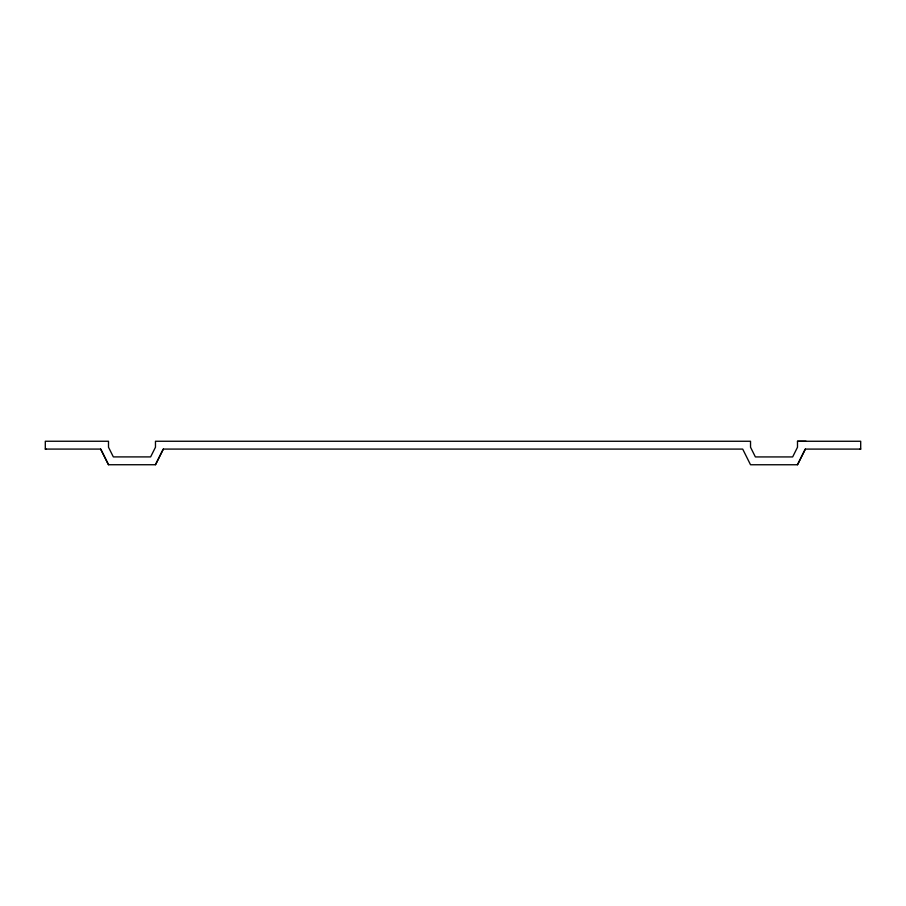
<?xml version="1.0" encoding="UTF-8"?>
<svg xmlns="http://www.w3.org/2000/svg" width="906" height="906" viewBox="0 0 906 906"><rect width="100%" height="100%" fill="white"/><g stroke="black" fill="none" stroke-linecap="round" stroke-linejoin="round"><path stroke-width="1.36" d="M46.093 449.082L45.3 449.082L45.3 441.245L108.505 441.256L108.505 447.236L113.341 456.907L150.623 456.907L155.47 447.236L155.47 441.256L750.53 441.267L750.542 447.247L755.378 456.93L792.659 456.93L797.495 447.247L797.495 441.267L806.034 441.267M859.907 449.093L860.7 449.093L860.7 441.267L797.495 441.267M45.3 449.082L100.679 449.082L108.505 464.733L155.47 464.733L163.306 449.082L742.705 449.093L750.53 464.755L797.495 464.755L805.321 449.093L860.7 449.093M155.47 464.733L163.306 449.082M797.495 464.755L805.321 449.093M100.679 449.082L108.505 464.733"/></g></svg>
